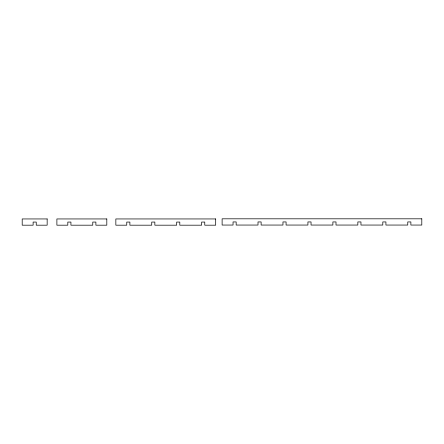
<?xml version="1.0" encoding="UTF-8"?>
<svg xmlns="http://www.w3.org/2000/svg" width="444" height="444" viewBox="0 0 444 444"><rect width="100%" height="100%" fill="white"/><g stroke="black" fill="none" stroke-linecap="round" stroke-linejoin="round"><path stroke-width="0.67" d="M421.8 218.814L222.122 218.814L222.122 225.053L233.044 225.053L233.044 221.933L236.164 221.933L236.164 225.053L258.003 225.053L258.003 221.933L261.122 221.933L261.122 225.053L282.961 225.053L282.961 221.933L286.08 221.933L286.08 225.053L307.92 225.053L307.92 221.933L311.039 221.933L311.039 225.053L332.883 225.053L332.883 221.933L336.003 221.933L336.003 225.053L357.842 225.053L357.842 221.933L360.961 221.933L360.961 225.053L382.8 225.053L382.8 221.933L385.919 221.933L385.919 225.053L407.759 225.053L407.759 221.933L410.878 221.933L410.878 225.053L421.8 225.053L421.8 218.814M47.158 218.948L22.2 218.948L22.2 225.186L33.122 225.186L33.122 222.067L36.242 222.067L36.242 225.186L47.158 225.186L47.158 218.948M106.81 218.948L56.888 218.948L56.888 225.186L67.81 225.186L67.81 222.067L70.929 222.067L70.929 225.186L92.768 225.186L92.768 222.067L95.887 222.067L95.887 225.186L106.81 225.186L106.81 218.948M215.684 218.948L115.845 218.948L115.845 225.186L126.762 225.186L126.762 222.067L129.887 222.067L129.887 225.186L151.726 225.186L151.726 222.067L154.845 222.067L154.845 225.186L176.684 225.186L176.684 222.067L179.803 222.067L179.803 225.186L201.643 225.186L201.643 222.067L204.762 222.067L204.762 225.186L215.684 225.186L215.684 218.948"/></g></svg>
